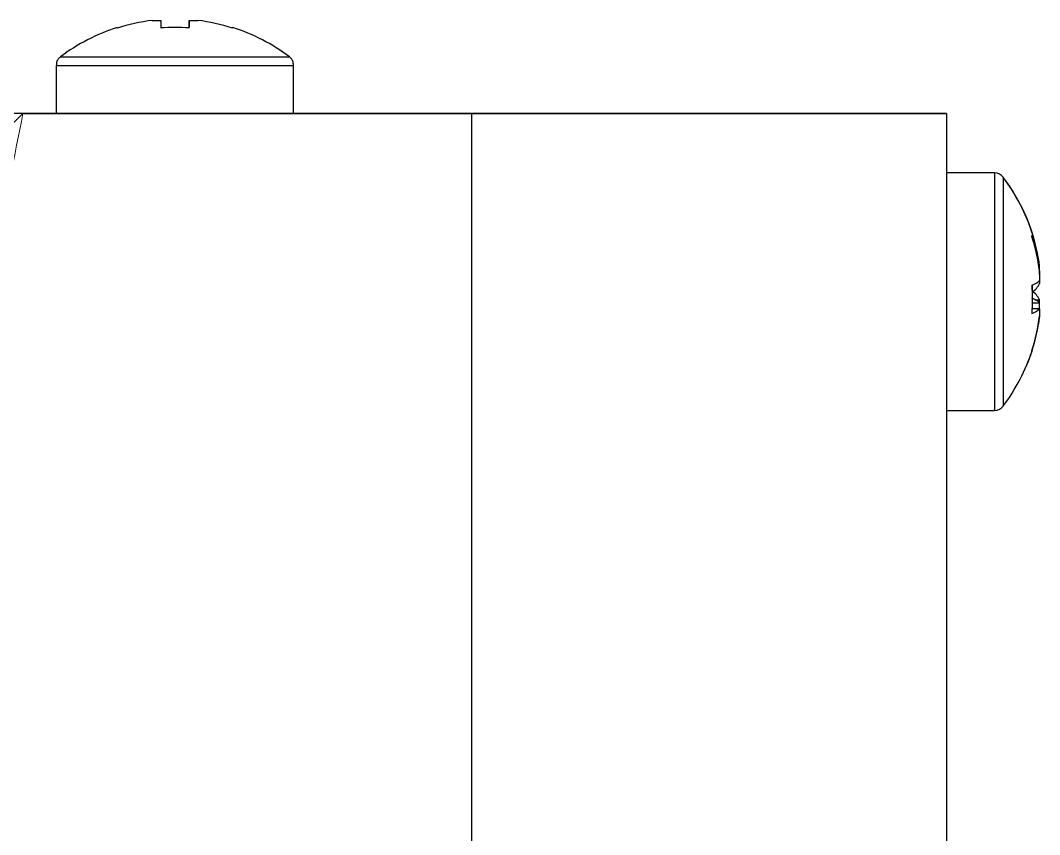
# Model space of a CAD drawing. Header units: millimetres. Extents: x 0 to 841, y -10 to 594.
# Drawn here: x 148.91 to 166.09, y 368.05 to 381.77 of the extents above; entities that cross this region are included whole.
import ezdxf

# ---------------------------------------------------------------- set-up
doc = ezdxf.new("R2010")
doc.units = ezdxf.units.MM

msp = doc.modelspace()

# ---------------------------------------------------------------- hatches: boundary and pattern name
at = {"linetype": 'Continuous', "lineweight": 18}
h = msp.add_hatch(dxfattribs=at)
h.set_pattern_fill('ANSI31', scale=0.5, style=0)
edge = h.paths.add_edge_path(flags=0)
edge.add_line((145.333, 374.199), (147.217, 374.199))
edge.add_spline(control_points=[(147.217, 374.199), (148.065, 376.013), (148.567, 378.144), (148.957, 380.199)], knot_values=[0.75748, 0.75748, 0.75748, 0.75748, 0.799652, 0.799652, 0.799652, 0.799652], weights=[1, 1, 1, 1], degree=3, periodic=0)
edge.add_line((148.957, 380.199), (145.334, 380.199))
edge.add_spline(control_points=[(145.334, 380.199), (145.334, 378.732), (145.334, 377.266), (145.333, 375.799), (145.333, 375.266), (145.333, 374.732), (145.333, 374.199)], knot_values=[0, 0, 0, 0, 0.0044, 0.0044, 0.0044, 0.006, 0.006, 0.006, 0.006], weights=[1, 1, 1, 1, 1, 1, 1], degree=3, periodic=0)

# ---------------------------------------------------------------- linework, layer by layer
at = {"color": 7, "linetype": 'Continuous', "lineweight": 25}
for p, q in [((151.278, 381.767), (151.278, 381.639)), ((151.758, 381.639), (151.758, 381.767)), ((151.758, 381.767), (151.901, 381.767)), ((151.758, 381.767), (151.758, 381.661)), ((151.758, 381.639), (151.758, 381.639)), ((149.518, 381.009), (149.518, 380.199)), ((153.518, 380.199), (153.518, 381.009)), ((148.914, 380.199), (145.334, 380.199)), ((149.518, 380.199), (148.914, 380.199)), ((149.518, 380.199), (148.956, 380.199)), ((148.957, 380.199), (156.018, 380.199)), ((156.518, 380.199), (148.957, 380.199)), ((156.018, 380.199), (153.518, 380.199)), ((156.018, 380.199), (153.518, 380.199)), ((156.518, 380.199), (156.018, 380.199)), ((156.516, 242.199), (156.518, 380.199)), ((164.018, 380.199), (164.018, 380.199)), ((164.018, 380.199), (164.018, 380.199)), ((164.518, 380.199), (164.516, 242.199)), ((164.518, 380.199), (164.518, 380.199)), ((164.518, 380.199), (164.518, 379.199)), ((165.328, 379.199), (164.518, 379.199)), ((165.328, 379.199), (164.518, 379.199)), ((164.518, 379.199), (164.518, 379.199)), ((166.085, 377.488), (166.085, 377.611)), ((166.086, 377.528), (166.086, 377.631)), ((166.085, 377.547), (166.085, 377.385)), ((166.086, 377.51), (166.086, 377.335)), ((165.958, 377.01), (166.085, 377.012)), ((166.004, 377.062), (166.086, 377.063)), ((166.085, 376.922), (166.085, 377.012)), ((166.086, 376.888), (166.086, 377.063)), ((166.085, 376.91), (165.958, 376.911)), ((166.085, 376.91), (166.085, 376.786)), ((166.086, 376.87), (166.086, 376.768)), ((164.518, 375.199), (164.516, 247.199)), ((164.518, 375.199), (165.328, 375.199))]:
    msp.add_line(p, q, dxfattribs=at)
at = {"color": 7, "linetype": 'Continuous', "lineweight": 18}
msp.add_line((148.957, 380.199), (148.957, 380.199), dxfattribs=at)
at = {"color": 8, "linetype": 'Continuous', "lineweight": 25}
msp.add_line((165.472, 379.128), (165.472, 379.127), dxfattribs=at)
at = {"color": 7, "linetype": 'Continuous', "lineweight": 25, "flags": 128}
for points in [[(151.134, 381.767), (151.148, 381.767), (151.164, 381.767), (151.18, 381.767), (151.198, 381.767), (151.216, 381.767), (151.236, 381.767), (151.256, 381.767), (151.278, 381.767)], [(150.547, 381.639), (150.546, 381.643), (150.544, 381.645), (150.544, 381.647), (150.543, 381.647), (150.543, 381.647)], [(152.488, 381.639), (152.49, 381.643), (152.491, 381.645), (152.492, 381.647), (152.492, 381.647), (152.492, 381.647), (152.491, 381.645), (152.49, 381.643), (152.488, 381.639)], [(149.589, 381.153), (149.638, 381.153), (149.848, 381.153), (150.206, 381.153), (150.681, 381.153), (151.23, 381.153), (151.805, 381.153), (152.354, 381.153), (152.829, 381.153), (153.188, 381.153), (153.398, 381.153), (153.446, 381.153)], [(149.518, 380.199), (149.568, 380.199), (149.786, 380.199), (150.157, 380.199), (150.65, 380.199), (151.22, 380.199), (151.816, 380.199), (152.385, 380.199), (152.878, 380.199), (153.25, 380.199), (153.468, 380.199), (153.518, 380.199)], [(150.418, 380.199), (150.501, 380.199), (150.74, 380.199), (151.097, 380.199), (151.518, 380.199), (151.939, 380.199), (152.295, 380.199), (152.534, 380.199), (152.618, 380.199)], [(156.018, 380.199), (157.269, 380.199), (158.49, 380.199), (159.65, 380.199), (160.72, 380.199), (161.674, 380.199), (162.49, 380.199), (163.146, 380.199), (163.626, 380.199), (163.919, 380.199), (164.018, 380.199)], [(164.018, 380.199), (163.919, 380.199), (163.626, 380.199), (163.146, 380.199), (162.49, 380.199), (161.675, 380.199), (160.72, 380.199), (159.65, 380.199), (158.49, 380.199), (157.269, 380.199), (156.018, 380.199)], [(164.018, 380.199), (163.919, 380.199), (163.626, 380.199), (163.146, 380.199), (162.49, 380.199), (161.675, 380.199), (160.72, 380.199), (159.65, 380.199), (158.49, 380.199), (157.269, 380.199), (156.018, 380.199)], [(156.518, 380.199), (157.769, 380.199), (158.99, 380.199), (160.15, 380.199), (161.22, 380.199), (162.175, 380.199), (162.99, 380.199), (163.646, 380.199), (164.126, 380.199), (164.419, 380.199), (164.518, 380.199)], [(164.518, 380.199), (164.419, 380.199), (164.126, 380.199), (163.646, 380.199), (162.99, 380.199), (162.175, 380.199), (161.22, 380.199), (160.15, 380.199), (158.99, 380.199), (157.769, 380.199), (156.518, 380.199)], [(158.746, 380.199), (158.719, 380.199), (158.54, 380.199), (158.54, 380.199), (158.719, 380.199), (159.053, 380.199), (159.505, 380.199), (160.018, 380.199)], [(158.746, 380.199), (158.719, 380.199), (158.54, 380.199), (158.54, 380.199), (158.719, 380.199), (159.053, 380.199), (159.505, 380.199), (160.018, 380.199)], [(161.268, 380.199), (161.22, 380.199), (161.015, 380.199), (160.676, 380.199), (160.247, 380.199), (159.788, 380.199), (159.36, 380.199), (159.02, 380.199), (158.815, 380.199), (158.768, 380.199)], [(161.268, 380.199), (161.22, 380.199), (161.015, 380.199), (160.676, 380.199), (160.247, 380.199), (159.788, 380.199), (159.36, 380.199), (159.02, 380.199), (158.815, 380.199), (158.768, 380.199)], [(160.018, 380.199), (160.531, 380.199), (160.982, 380.199), (161.317, 380.199), (161.495, 380.199), (161.495, 380.199), (161.317, 380.199), (161.232, 380.199)], [(160.018, 380.199), (160.531, 380.199), (160.982, 380.199), (161.317, 380.199), (161.495, 380.199), (161.495, 380.199), (161.317, 380.199), (161.232, 380.199)], [(164.518, 379.199), (164.518, 379.119), (164.518, 378.869), (164.518, 378.471), (164.518, 377.959), (164.518, 377.38), (164.518, 376.785), (164.518, 376.227), (164.518, 375.755), (164.518, 375.411), (164.518, 375.226), (164.518, 375.199)], [(164.518, 378.299), (164.518, 378.289), (164.518, 378.15), (164.518, 377.866), (164.518, 377.481), (164.518, 377.052), (164.518, 376.646), (164.518, 376.324), (164.518, 376.135), (164.518, 376.099)]]:
    msp.add_lwpolyline(points, dxfattribs=at)
at = {"color": 8, "linetype": 'Continuous', "lineweight": 25, "flags": 128}
for points in [[(149.518, 381.009), (149.568, 381.009), (149.786, 381.009), (150.157, 381.009), (150.65, 381.009), (151.22, 381.009), (151.816, 381.009), (152.385, 381.009), (152.878, 381.009), (153.25, 381.009), (153.468, 381.009), (153.518, 381.009)], [(165.328, 379.199), (165.328, 379.119), (165.328, 378.869), (165.328, 378.471), (165.328, 377.959), (165.328, 377.38), (165.328, 376.785), (165.328, 376.227), (165.328, 375.755), (165.328, 375.411), (165.328, 375.226), (165.328, 375.199)], [(165.471, 379.127), (165.471, 379.05), (165.471, 378.809), (165.471, 378.425), (165.471, 377.932), (165.471, 377.374), (165.471, 376.8), (165.471, 376.261), (165.471, 375.806), (165.471, 375.475), (165.471, 375.297), (165.471, 375.27)]]:
    msp.add_lwpolyline(points, dxfattribs=at)
at = {"color": 7, "linetype": 'Continuous', "lineweight": 25}
for centre, radius, start, end in [((151.518, 378.599), 3.191, 96.905, 107.6998), ((151.518, 378.599), 3.191, 72.2989, 83.0938), ((151.518, 378.599), 3.2, 107.7248, 127.0592), ((151.518, 378.115), 3.533, 86.1041, 93.8951), ((151.518, 378.599), 3.2, 52.9395, 72.274), ((165.328, 379.019), 0.18, 37.0592, 89.9994), ((162.918, 377.199), 3.2, 17.8663, 37.0592), ((162.918, 377.199), 3.2, 17.3648, 37.0592), ((163.105, 377.258), 3.004, 7.1385, 18.2563), ((162.97, 377.23), 3.139, 6.9684, 17.8508), ((165.899, 378.16), 0.0664, 331.2428, 28.7572), ((162.97, 377.166), 3.138, 6.9683, 17.851), ((165.833, 377.655), 0.369, 289.6735, 313.0968), ((165.699, 377.542), 0.439, 306.189, 331.8933), ((162.498, 377.07), 3.468, 356.0672, 3.9328), ((162.446, 377.329), 3.52, 357.877, 359.7053), ((165.699, 376.856), 0.439, 28.1102, 53.798), ((165.833, 376.742), 0.369, 46.9032, 70.3265), ((165.833, 377.179), 0.369, 289.6779, 313.0983), ((162.97, 377.167), 3.138, 342.1489, 353.0317), ((163.105, 377.141), 3.004, 341.7433, 352.8615), ((162.918, 377.199), 3.2, 336.7762, 342.6328), ((162.918, 377.199), 3.2, 322.9395, 342.1325), ((165.918, 376.232), 0.0481, 326.1954, 358.5842), ((165.328, 375.379), 0.18, 269.9994, 322.9395)]:
    msp.add_arc(centre, radius, start, end, dxfattribs=at)
for points, knots in [([(149.589, 381.153), (149.576, 381.141), (149.548, 381.116), (149.522, 381.065), (149.52, 381.027), (149.52, 381.01)], [0, 0, 0, 0, 0.31871, 0.693182, 1, 1, 1, 1]), ([(153.517, 381.015), (153.514, 381.037), (153.509, 381.076), (153.481, 381.122), (153.452, 381.15), (153.433, 381.161), (153.426, 381.165)], [0, 0, 0, 0, 0.3484099, 0.6327996, 0.8703936, 1, 1, 1, 1])]:
    msp.add_open_spline(points, degree=3, knots=knots, dxfattribs=at)
at = {"color": 7, "linetype": 'Continuous', "lineweight": 18}
msp.add_open_spline([(148.957, 380.199), (148.816, 379.485), (148.535, 378.059), (147.957, 375.956), (147.249, 374.168), (146.436, 372.723), (145.622, 371.667), (144.684, 370.821), (143.585, 370.129), (142.276, 369.615), (140.557, 369.235), (138.542, 369.117), (136.267, 369.345), (134.035, 369.909), (131.757, 370.68), (129.403, 371.494), (127.159, 372.022), (125.147, 372.103), (123.445, 371.858), (121.833, 371.314), (120.425, 370.859), (119.241, 370.689), (118.36, 370.872), (117.624, 371.348), (117.083, 372.085), (116.707, 372.947), (116.354, 374.215), (116.098, 375.926), (116.006, 378.061), (116.025, 379.486), (116.034, 380.199)], degree=3, knots=[0, 0, 0, 0, 0.045733, 0.091473, 0.136993, 0.166297, 0.195548, 0.220456, 0.245363, 0.276861, 0.308417, 0.355774, 0.403187, 0.451676, 0.500258, 0.554459, 0.608445, 0.644497, 0.680508, 0.715914, 0.751291, 0.773712, 0.790199, 0.806742, 0.827672, 0.846661, 0.865707, 0.910322, 0.955157, 1, 1, 1, 1], dxfattribs=at)

doc.saveas('drawing.dxf')
